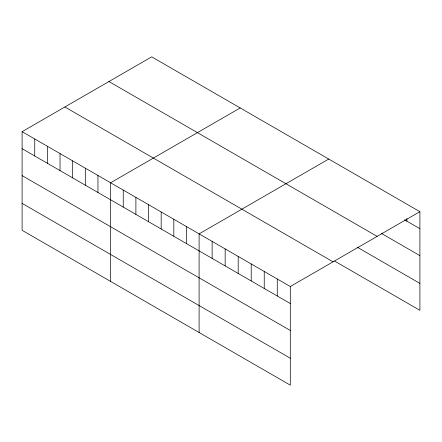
<?xml version="1.0" encoding="UTF-8"?>
<svg xmlns="http://www.w3.org/2000/svg" width="442" height="442" viewBox="0 0 442 442"><rect width="100%" height="100%" fill="white"/><g stroke="black" fill="none" stroke-linecap="round" stroke-linejoin="round"><path stroke-width="0.66" d="M22.1 131.677L290.295 286.521L290.295 385.148L22.1 230.31L22.1 131.677L151.705 56.852L419.9 211.69L419.9 310.323L334.638 261.095M240.21 107.947L110.605 182.778L110.605 281.405M328.715 159.048L199.104 233.873L199.104 332.506M290.295 286.521L419.9 211.69M404.507 219.812L419.9 228.702M381.413 233.415L419.9 255.636M108.936 81.543L377.131 236.382M357.136 247.15L419.9 283.388M64.869 106.986L333.064 261.824M22.1 148.689L290.295 303.532M22.1 175.623L290.295 330.467M22.1 203.375L290.295 358.213M406.872 218.458L406.872 221.182M277.267 278.996L277.267 296.007M264.239 271.476L264.239 288.488M251.211 263.957L251.211 280.968M238.188 256.437L238.188 273.449M225.16 248.918L225.16 265.924M212.132 241.393L212.132 258.404M186.463 226.575L186.463 243.586M173.822 219.276L173.822 236.288M161.175 211.978L161.175 228.984M148.534 204.674L148.534 221.685M135.893 197.375L135.893 214.387M123.246 190.077L123.246 207.088M97.958 175.48L97.958 192.485M85.317 168.175L85.317 185.187M72.676 160.877L72.676 177.888M60.029 153.578L60.029 170.59M47.388 146.28L47.388 163.291M34.741 138.981L34.741 155.993"/></g></svg>
